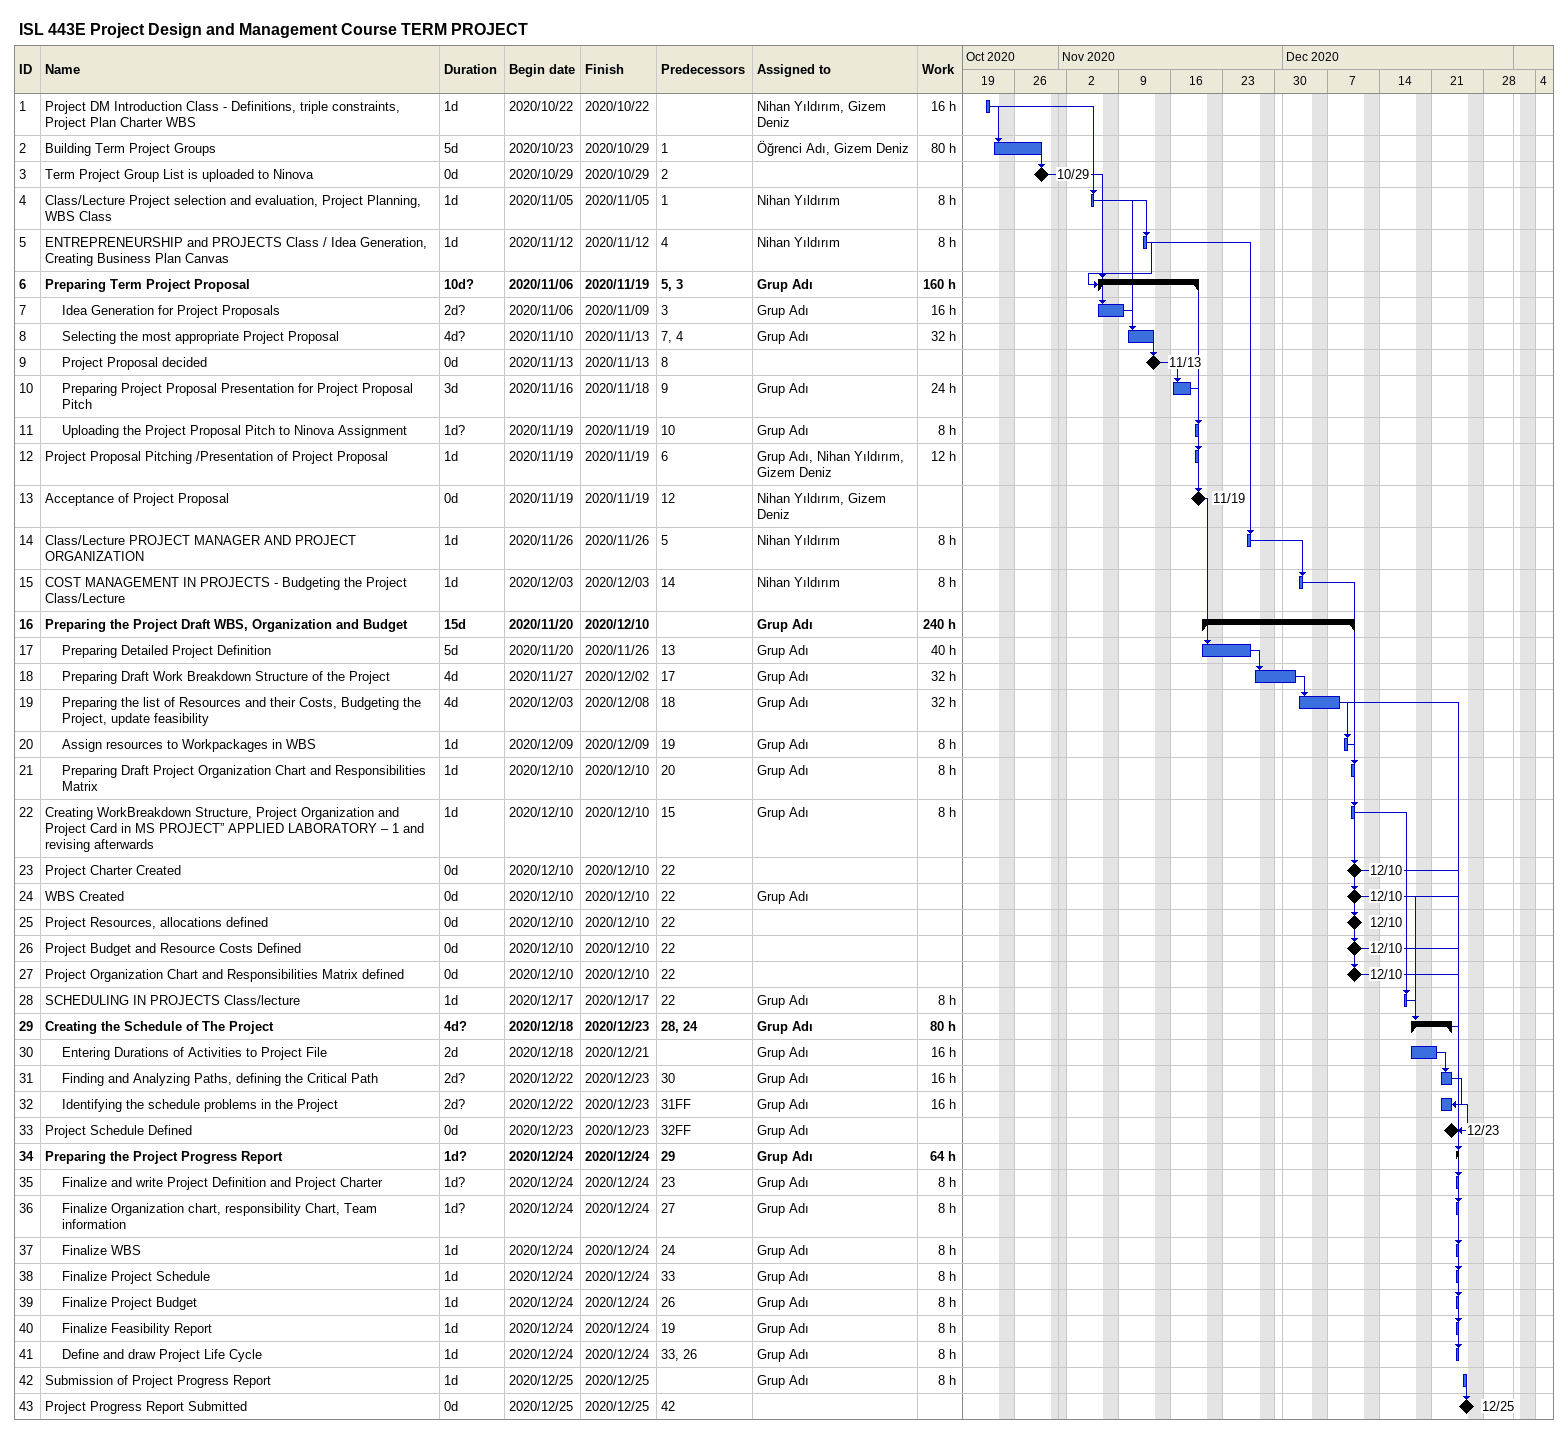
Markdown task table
ISL 443E Project Design and Management Course TERM PROJECT

| ID | Level | Task | Duration | Start | Finish | Predecessors | Resources | Work (h) |
|---|---|---|---|---|---|---|---|---|
| 1 | 1 | Project DM Introduction Class - Definitions, triple constraints, Project Plan Charter WBS | 1d | 2020-10-22 | 2020-10-22 |  | Nihan Yıldırım, Gizem Deniz | 16 |
| 2 | 1 | Building Term Project Groups | 5d | 2020-10-23 | 2020-10-29 | 1 | Öğrenci Adı, Gizem Deniz | 80 |
| 3 | 1 | Term Project Group List is uploaded to Ninova | 0d | 2020-10-29 | 2020-10-29 | 2 |  |  |
| 4 | 1 | Class/Lecture Project selection and evaluation, Project Planning, WBS Class | 1d | 2020-11-05 | 2020-11-05 | 1 | Nihan Yıldırım | 8 |
| 5 | 1 | ENTREPRENEURSHIP and PROJECTS Class / Idea Generation, Creating Business Plan Canvas | 1d | 2020-11-12 | 2020-11-12 | 4 | Nihan Yıldırım | 8 |
| 6 | 1 | **Preparing Term Project Proposal** | 10d? | 2020-11-06 | 2020-11-19 | 5, 3 | Grup Adı | 160 |
| 7 | 2 | Idea Generation for Project Proposals | 2d? | 2020-11-06 | 2020-11-09 | 3 | Grup Adı | 16 |
| 8 | 2 | Selecting the most appropriate Project Proposal | 4d? | 2020-11-10 | 2020-11-13 | 7, 4 | Grup Adı | 32 |
| 9 | 2 | Project Proposal decided | 0d | 2020-11-13 | 2020-11-13 | 8 |  |  |
| 10 | 2 | Preparing Project Proposal Presentation for Project Proposal Pitch | 3d | 2020-11-16 | 2020-11-18 | 9 | Grup Adı | 24 |
| 11 | 2 | Uploading the Project Proposal Pitch to Ninova Assignment | 1d? | 2020-11-19 | 2020-11-19 | 10 | Grup Adı | 8 |
| 12 | 1 | Project Proposal Pitching /Presentation of Project Proposal | 1d | 2020-11-19 | 2020-11-19 | 6 | Grup Adı, Nihan Yıldırım, Gizem Deniz | 12 |
| 13 | 1 | Acceptance of Project Proposal | 0d | 2020-11-19 | 2020-11-19 | 12 | Nihan Yıldırım, Gizem Deniz |  |
| 14 | 1 | Class/Lecture PROJECT MANAGER AND PROJECT ORGANIZATION | 1d | 2020-11-26 | 2020-11-26 | 5 | Nihan Yıldırım | 8 |
| 15 | 1 | COST MANAGEMENT IN PROJECTS - Budgeting the Project Class/Lecture | 1d | 2020-12-03 | 2020-12-03 | 14 | Nihan Yıldırım | 8 |
| 16 | 1 | **Preparing the Project Draft WBS, Organization and Budget** | 15d | 2020-11-20 | 2020-12-10 |  | Grup Adı | 240 |
| 17 | 2 | Preparing Detailed Project Definition | 5d | 2020-11-20 | 2020-11-26 | 13 | Grup Adı | 40 |
| 18 | 2 | Preparing Draft Work Breakdown Structure of the Project | 4d | 2020-11-27 | 2020-12-02 | 17 | Grup Adı | 32 |
| 19 | 2 | Preparing the list of Resources and their Costs, Budgeting the Project, update feasibility | 4d | 2020-12-03 | 2020-12-08 | 18 | Grup Adı | 32 |
| 20 | 2 | Assign resources to Workpackages in WBS | 1d | 2020-12-09 | 2020-12-09 | 19 | Grup Adı | 8 |
| 21 | 2 | Preparing Draft Project Organization Chart and Responsibilities Matrix | 1d | 2020-12-10 | 2020-12-10 | 20 | Grup Adı | 8 |
| 22 | 1 | Creating WorkBreakdown Structure, Project Organization and Project Card in MS PROJECT” APPLIED LABORATORY – 1 and revising afterwards | 1d | 2020-12-10 | 2020-12-10 | 15 | Grup Adı | 8 |
| 23 | 1 | Project Charter Created | 0d | 2020-12-10 | 2020-12-10 | 22 |  |  |
| 24 | 1 | WBS Created | 0d | 2020-12-10 | 2020-12-10 | 22 | Grup Adı |  |
| 25 | 1 | Project Resources, allocations defined | 0d | 2020-12-10 | 2020-12-10 | 22 |  |  |
| 26 | 1 | Project Budget and Resource Costs Defined | 0d | 2020-12-10 | 2020-12-10 | 22 |  |  |
| 27 | 1 | Project Organization Chart and Responsibilities Matrix defined | 0d | 2020-12-10 | 2020-12-10 | 22 |  |  |
| 28 | 1 | SCHEDULING IN PROJECTS Class/lecture | 1d | 2020-12-17 | 2020-12-17 | 22 | Grup Adı | 8 |
| 29 | 1 | **Creating the Schedule of The Project** | 4d? | 2020-12-18 | 2020-12-23 | 28, 24 | Grup Adı | 80 |
| 30 | 2 | Entering Durations of Activities to Project File | 2d | 2020-12-18 | 2020-12-21 |  | Grup Adı | 16 |
| 31 | 2 | Finding and Analyzing Paths, defining the Critical Path | 2d? | 2020-12-22 | 2020-12-23 | 30 | Grup Adı | 16 |
| 32 | 2 | Identifying the schedule problems in the Project | 2d? | 2020-12-22 | 2020-12-23 | 31FF | Grup Adı | 16 |
| 33 | 1 | Project Schedule Defined | 0d | 2020-12-23 | 2020-12-23 | 32FF | Grup Adı |  |
| 34 | 1 | **Preparing the Project Progress Report** | 1d? | 2020-12-24 | 2020-12-24 | 29 | Grup Adı | 64 |
| 35 | 2 | Finalize and write Project Definition and Project Charter | 1d? | 2020-12-24 | 2020-12-24 | 23 | Grup Adı | 8 |
| 36 | 2 | Finalize Organization chart, responsibility Chart, Team information | 1d? | 2020-12-24 | 2020-12-24 | 27 | Grup Adı | 8 |
| 37 | 2 | Finalize WBS | 1d | 2020-12-24 | 2020-12-24 | 24 | Grup Adı | 8 |
| 38 | 2 | Finalize Project Schedule | 1d | 2020-12-24 | 2020-12-24 | 33 | Grup Adı | 8 |
| 39 | 2 | Finalize Project Budget | 1d | 2020-12-24 | 2020-12-24 | 26 | Grup Adı | 8 |
| 40 | 2 | Finalize Feasibility Report | 1d | 2020-12-24 | 2020-12-24 | 19 | Grup Adı | 8 |
| 41 | 2 | Define and draw Project Life Cycle | 1d | 2020-12-24 | 2020-12-24 | 33, 26 | Grup Adı | 8 |
| 42 | 1 | Submission of Project Progress Report | 1d | 2020-12-25 | 2020-12-25 |  | Grup Adı | 8 |
| 43 | 1 | Project Progress Report Submitted | 0d | 2020-12-25 | 2020-12-25 | 42 |  |  |
